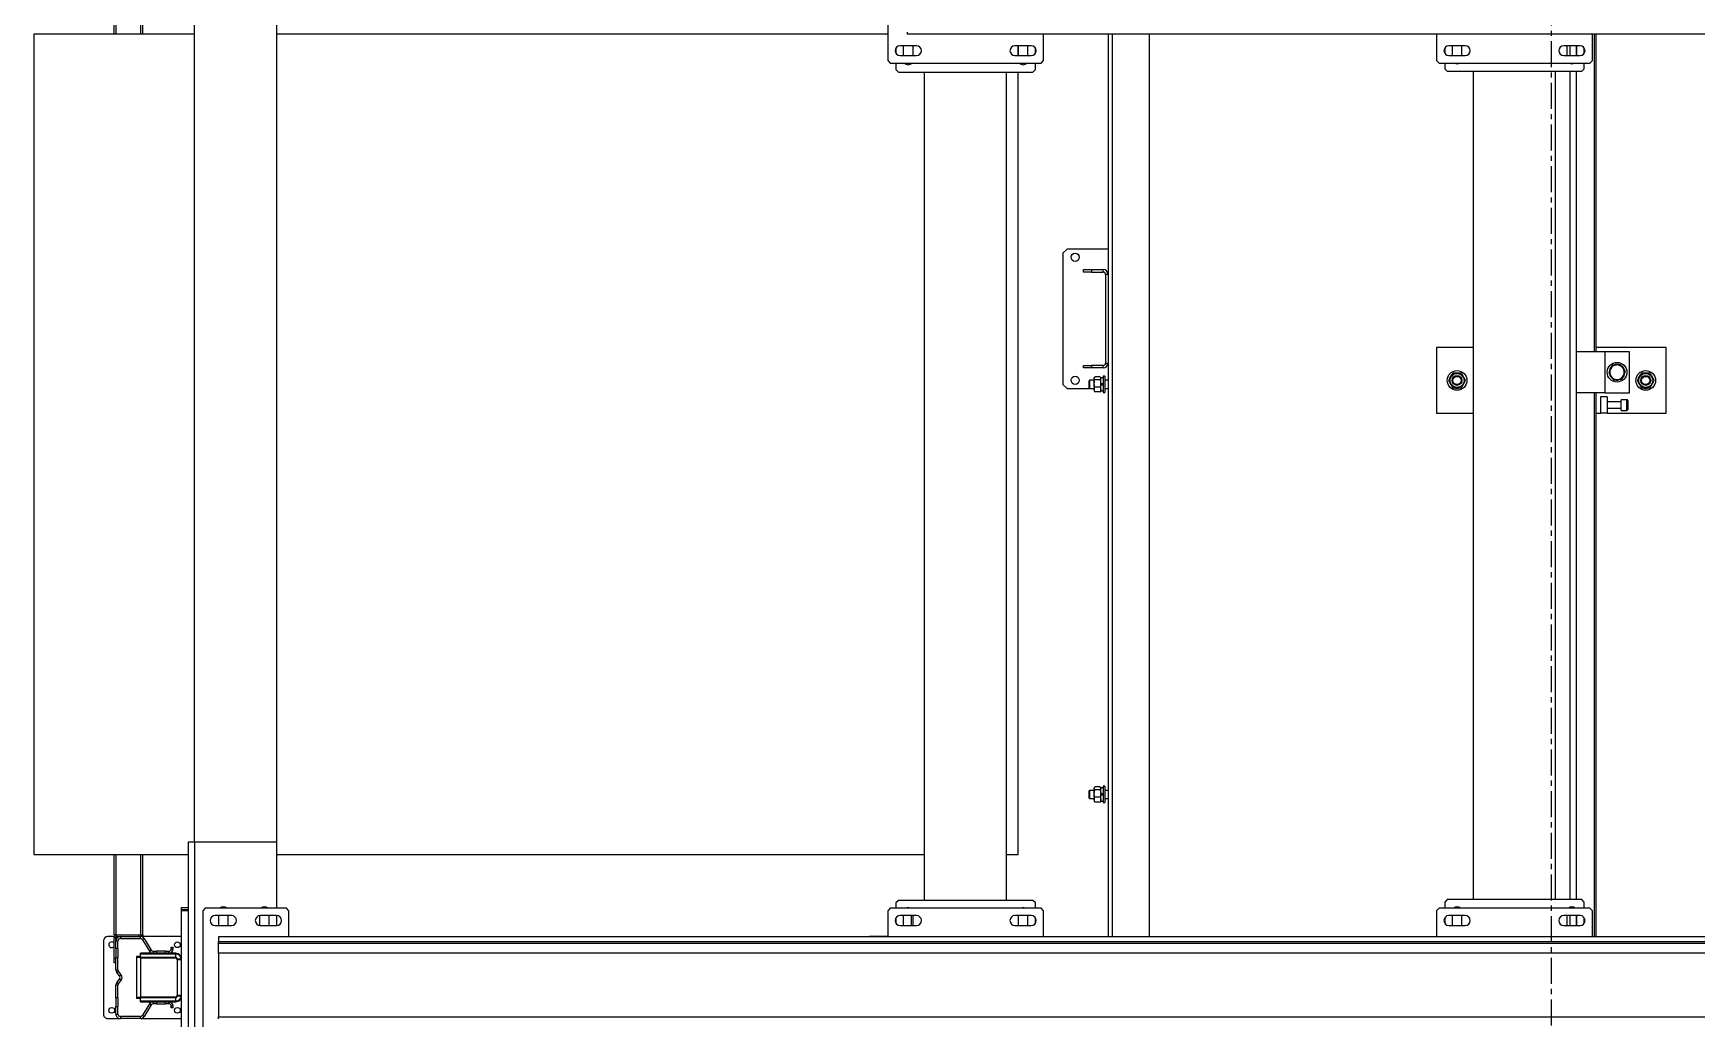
# Model space of a CAD drawing. Header units: millimetres. Extents: x 6622 to 532820, y 3370 to 359312.
# Drawn here: x 461299 to 463327, y 270040 to 271241 of the extents above; entities that cross this region are included whole.
import ezdxf

# ---------------------------------------------------------------- set-up
doc = ezdxf.new("R2010")
doc.units = ezdxf.units.MM
doc.linetypes.add('CENTER', pattern=[50.8, 31.75, -6.35, 6.35, -6.35])

# ---------------------------------------------------------------- blocks, each defined once
blk = doc.blocks.new('A$C6F3A12F4')
at = {"color": 2, "linetype": 'Continuous', "lineweight": 25}
for p, q in [((44485.7, 3475), (44485.7, 225)), ((44491.1, 225), (44491.1, 3475)), ((44493.7, 3475), (44493.7, 225)), ((44505.7, 3475), (44505.7, 225)), ((44583.1, 225), (44583.1, 3475)), ((43385.2, 2635), (43385.2, 1065)), ((43767.2, 1990), (43767.2, 1904)), ((43847.2, 1990), (43767.2, 1990)), ((43847.2, 1918), (43847.2, 1990)), ((43816.8, 1965), (43816.2, 1965)), ((43816.6, 1963.2), (43816.2, 1963.2)), ((43816.3, 1962.2), (43816.6, 1963.2)), ((43822.2, 1945), (43772.2, 1945)), ((43772.2, 1945), (43772.2, 1915)), ((43792.2, 1937.3), (43788, 1934.4)), ((43796.4, 1940.2), (43792.2, 1937.3)), ((43801, 1938), (43796.4, 1940.2)), ((43805.6, 1935.8), (43801, 1938)), ((43806.7, 1930), (43806.1, 1930)), ((43806.6, 1928.2), (43806.2, 1928.2)), ((43806.4, 1927.4), (43806.6, 1928.2)), ((43822.2, 1915), (43822.2, 1945)), ((43830.7, 1942), (43830.7, 1935)), ((43843.7, 1942), (43830.7, 1942)), ((43843.7, 1935), (43830.7, 1935)), ((43831.7, 1943), (43842.7, 1943)), ((43833.2, 1935), (43833.2, 1918)), ((43841.2, 1918), (43841.2, 1935)), ((43843.7, 1935), (43843.7, 1942)), ((43772.2, 1915), (43772.2, 1880.2)), ((43772.2, 1915), (43822.2, 1915)), ((43788.8, 1924.2), (43793.4, 1922)), ((43793.4, 1922), (43798, 1919.8)), ((43798, 1919.8), (43802.2, 1922.7)), ((43802.2, 1922.7), (43806.4, 1925.6)), ((43822.2, 1915), (43822.2, 1880.2)), ((43827.2, 1918), (43827.2, 1910)), ((43827.2, 1918), (43847.2, 1918)), ((43827.2, 1910), (43847.2, 1910)), ((43847.2, 1918), (43847.2, 1910)), ((43847.2, 1904), (43847.2, 1910)), ((43385.2, 1904), (43772.2, 1904)), ((43772.2, 1902.7), (43385.2, 1902.7)), ((43417.2, 1900), (43385.2, 1900)), ((43408.5, 1890), (43401.9, 1890)), ((43420.2, 1897), (43417.2, 1900)), ((43420.2, 1713), (43420.2, 1897)), ((43427.2, 1890), (43420.2, 1890)), ((43430.2, 1887), (43427.2, 1890)), ((43430.2, 1723), (43430.2, 1887)), ((43822.2, 1904), (44485.7, 1904)), ((44485.7, 1902.7), (43822.2, 1902.7)), ((44443.2, 1890), (44440.2, 1887)), ((44440.2, 1887), (44440.2, 1723)), ((44450.7, 1890), (44443.2, 1890)), ((44453.7, 1900), (44450.7, 1897)), ((44450.7, 1897), (44450.7, 1713)), ((44485.7, 1900), (44453.7, 1900)), ((44469, 1890), (44462.4, 1890)), ((43399.2, 1885), (43399.2, 1865)), ((43411.2, 1881), (43399.2, 1881)), ((43399.2, 1880.2), (43411.2, 1880.2)), ((43411.2, 1872.8), (43399.2, 1872.8)), ((43399.2, 1869), (43411.2, 1869)), ((43411.2, 1865), (43411.2, 1885)), ((43420.8, 1872.8), (43420.2, 1872.8)), ((43430.2, 1880.2), (44440.2, 1880.2)), ((44440.2, 1872.8), (43430.2, 1872.8)), ((44450.7, 1872.8), (44449.6, 1872.8)), ((44459.7, 1885), (44459.7, 1865)), ((44471.7, 1881), (44459.7, 1881)), ((44459.7, 1880.2), (44471.7, 1880.2)), ((44471.7, 1872.8), (44459.7, 1872.8)), ((44459.7, 1869), (44471.7, 1869)), ((44471.7, 1865), (44471.7, 1885)), ((44440.2, 1855), (43430.2, 1855)), ((43399.2, 1745), (43399.2, 1725)), ((43411.2, 1725), (43411.2, 1745)), ((44440.2, 1755), (43430.2, 1755)), ((43767.2, 1755), (43767.2, 1710)), ((43847.2, 1710), (43847.2, 1755)), ((44459.7, 1745), (44459.7, 1725)), ((44471.7, 1725), (44471.7, 1745)), ((43411.2, 1741), (43399.2, 1741)), ((43399.2, 1729), (43411.2, 1729)), ((43816.8, 1735), (43816.2, 1735)), ((43816.6, 1733.2), (43816.2, 1733.2)), ((43816.3, 1732.2), (43816.6, 1733.2)), ((44471.7, 1741), (44459.7, 1741)), ((44459.7, 1729), (44471.7, 1729)), ((43385.2, 1710), (43417.2, 1710)), ((43401.9, 1720), (43408.5, 1720)), ((43417.2, 1710), (43420.2, 1713)), ((43420.2, 1720), (43427.2, 1720)), ((43427.2, 1720), (43430.2, 1723)), ((43767.2, 1710), (43847.2, 1710)), ((44440.2, 1723), (44443.2, 1720)), ((44443.2, 1720), (44450.7, 1720)), ((44450.7, 1713), (44453.7, 1710)), ((44453.7, 1710), (44485.7, 1710)), ((44462.4, 1720), (44469, 1720)), ((43385.2, 1359.5), (44485.7, 1359.5)), ((43385.2, 1314.5), (44485.7, 1314.5)), ((43385.2, 1309.5), (43678, 1309.5)), ((43647, 1309.5), (43647, 1259.5)), ((43675, 1303.5), (43672, 1303.5)), ((43672, 1289.5), (43672, 1303.5)), ((43675, 1289.5), (43675, 1303.5)), ((43678, 1309.5), (43678, 1306.5)), ((43678, 1309.5), (43786, 1309.5)), ((43678, 1306.5), (43786, 1306.5)), ((43786, 1309.5), (44485.7, 1309.5)), ((43786, 1306.5), (43786, 1309.5)), ((43792, 1303.5), (43789, 1303.5)), ((43789, 1303.5), (43789, 1289.5)), ((43792, 1303.5), (43792, 1289.5)), ((43802, 1305.5), (43802, 1303.5)), ((43802, 1305.5), (43822, 1305.5)), ((43802, 1303.5), (43822, 1303.5)), ((43802.8, 1300), (43802.8, 1293.4)), ((43804.4, 1300.9), (43803.3, 1300.3)), ((43803.9, 1303.5), (43803.9, 1300.9)), ((43812, 1300.9), (43803.9, 1300.9)), ((43806.4, 1300), (43806.4, 1293.4)), ((43807, 1309.5), (43807, 1305.5)), ((43812, 1300.9), (43813.5, 1300.9)), ((43820, 1300.9), (43813.5, 1300.9)), ((43815.5, 1300), (43815.5, 1293.4)), ((43817, 1305.5), (43817, 1309.5)), ((43820.7, 1300.3), (43819.6, 1300.9)), ((43820, 1300.9), (43820, 1303.5)), ((43821.2, 1300), (43821.2, 1293.4)), ((43822, 1303.5), (43822, 1305.5)), ((44302, 1305.5), (44302, 1303.5)), ((44302, 1305.5), (44322, 1305.5)), ((44302, 1303.5), (44322, 1303.5)), ((44302.8, 1300), (44302.8, 1293.4)), ((44304.4, 1300.9), (44303.3, 1300.3)), ((44303.9, 1303.5), (44303.9, 1300.9)), ((44312, 1300.9), (44303.9, 1300.9)), ((44306.4, 1300), (44306.4, 1293.4)), ((44307, 1309.5), (44307, 1305.5)), ((44312, 1300.9), (44313.5, 1300.9)), ((44320, 1300.9), (44313.5, 1300.9)), ((44315.5, 1300), (44315.5, 1293.4)), ((44317, 1305.5), (44317, 1309.5)), ((44320.7, 1300.3), (44319.6, 1300.9)), ((44320, 1300.9), (44320, 1303.5)), ((44321.2, 1300), (44321.2, 1293.4)), ((44322, 1303.5), (44322, 1305.5)), ((43672, 1289.5), (43675, 1289.5)), ((43672, 1279.5), (43672, 1289.5)), ((43675, 1279.5), (43672, 1279.5)), ((43675, 1289.5), (43675, 1279.5)), ((43789, 1289.5), (43792, 1289.5)), ((43789, 1279.5), (43789, 1289.5)), ((43792, 1279.5), (43789, 1279.5)), ((43792, 1289.5), (43792, 1279.5)), ((43803.3, 1293.1), (43804.4, 1292.5)), ((43814.9, 1292.5), (43804.4, 1292.5)), ((43807, 1292.5), (43807, 1287)), ((43807, 1287), (43807.5, 1286.5)), ((43807, 1287), (43817, 1287)), ((43816.5, 1286.5), (43807.5, 1286.5)), ((43814.9, 1292.5), (43819.6, 1292.5)), ((43816.5, 1286.5), (43817, 1287)), ((43817, 1287), (43817, 1292.5)), ((43817, 1259.5), (43817, 1287)), ((43819.6, 1292.5), (43820.7, 1293.1)), ((44303.3, 1293.1), (44304.4, 1292.5)), ((44314.9, 1292.5), (44304.4, 1292.5)), ((44307, 1292.5), (44307, 1287)), ((44307, 1287), (44307.5, 1286.5)), ((44307, 1287), (44317, 1287)), ((44316.5, 1286.5), (44307.5, 1286.5)), ((44314.9, 1292.5), (44319.6, 1292.5)), ((44316.5, 1286.5), (44317, 1287)), ((44317, 1287), (44317, 1292.5)), ((44319.6, 1292.5), (44320.7, 1293.1)), ((43647, 1259.5), (43652, 1254.5)), ((43812, 1254.5), (43817, 1259.5)), ((43652, 1254.5), (43812, 1254.5)), ((43417.2, 1231), (43385.2, 1231)), ((43408.7, 1220.9), (43401.7, 1220.9)), ((43420.2, 1228), (43417.2, 1231)), ((43420.2, 1044), (43420.2, 1228)), ((43428.2, 1220.9), (43420.2, 1220.9)), ((43431.2, 1217.9), (43428.2, 1220.9)), ((43431.2, 1053.9), (43431.2, 1217.9)), ((44444.2, 1220.9), (44441.2, 1217.9)), ((44441.2, 1217.9), (44441.2, 1053.9)), ((44450.7, 1220.9), (44444.2, 1220.9)), ((44453.7, 1231), (44450.7, 1228)), ((44450.7, 1228), (44450.7, 1044)), ((44485.7, 1231), (44453.7, 1231)), ((44469.2, 1220.9), (44462.3, 1220.9)), ((43399.2, 1216), (43399.2, 1196)), ((43411.2, 1211.9), (43399.2, 1211.9)), ((43411.2, 1200), (43399.2, 1200)), ((43399.2, 1199.9), (43411.2, 1199.9)), ((43411.2, 1196), (43411.2, 1216)), ((44385.2, 1200), (43431.2, 1200)), ((44385.2, 1185.9), (44385.2, 1200)), ((44459.7, 1216), (44459.7, 1196)), ((44471.7, 1211.9), (44459.7, 1211.9)), ((44459.7, 1199.9), (44471.7, 1199.9)), ((44471.7, 1196), (44471.7, 1216)), ((44441.2, 1185.9), (43431.2, 1185.9)), ((43399.2, 1076), (43399.2, 1056)), ((43411.2, 1056), (43411.2, 1076)), ((44441.2, 1085.9), (43431.2, 1085.9)), ((44385.2, 296.1), (44385.2, 1085.9)), ((44459.7, 1076), (44459.7, 1056)), ((44471.7, 1056), (44471.7, 1076)), ((43385.2, 1065), (43382.6, 1065)), ((43411.2, 1071.9), (43399.2, 1071.9)), ((43399.2, 1059.9), (43411.2, 1059.9)), ((44471.7, 1071.9), (44459.7, 1071.9)), ((44471.7, 1069.9), (44459.7, 1069.9)), ((44459.7, 1059.9), (44471.7, 1059.9)), ((43253.2, 1041), (43417.2, 1041)), ((43385.2, 1041), (43385.2, 296.1)), ((43402, 1050.9), (43408.4, 1050.9)), ((43417.2, 1041), (43420.2, 1044)), ((43420.2, 1050.9), (43428.2, 1050.9)), ((43428.2, 1050.9), (43431.2, 1053.9)), ((44441.2, 1053.9), (44444.2, 1050.9)), ((44444.2, 1050.9), (44450.7, 1050.9)), ((44450.7, 1044), (44453.7, 1041)), ((44453.7, 1041), (44485.7, 1041)), ((44462.5, 1050.9), (44468.9, 1050.9)), ((44485.2, 1041), (44485.2, 1020)), ((44453.7, 311), (44450.7, 308)), ((44450.7, 308), (44450.7, 209)), ((44485.7, 311), (44453.7, 311)), ((44370.2, 296.1), (42300.2, 296.1)), ((44370.2, 296.1), (44370.2, 196.1)), ((44450.7, 296.1), (44370.2, 296.1)), ((44471.7, 296.1), (44459.7, 296.1)), ((44459.7, 296), (44459.7, 276)), ((44471.7, 287.1), (44459.7, 287.1)), ((44471.7, 276), (44471.7, 296)), ((44459.8, 275.1), (44471.6, 275.1)), ((44459.7, 241), (44459.7, 221)), ((44471.7, 237.1), (44459.7, 237.1)), ((44459.7, 225.1), (44471.7, 225.1)), ((44471.7, 221), (44471.7, 241)), ((44485.7, 225), (44491.1, 225)), ((44493.7, 225), (44491.1, 225)), ((44505.7, 225), (44493.7, 225)), ((44505.7, 225), (44583.1, 225)), ((44585.7, 225), (44583.1, 225)), ((44450.7, 209), (44453.7, 206)), ((44453.7, 206), (44617.7, 206)), ((44370.2, 196.1), (42300.2, 196.1)), ((43385.2, 196.1), (43385.2, 0)), ((44370.2, 196.1), (44630.2, 196.1)), ((44370.2, 196.1), (44370.2, 188.1)), ((44370.2, 188.1), (44630.2, 188.1)), ((44385.2, 0), (44385.2, 188.1)), ((44449.7, 180.1), (44449.7, 188.1)), ((44452.7, 188.1), (44452.7, 180.1)), ((44453.7, 188.1), (44453.7, 180.1)), ((44452.7, 180.1), (44449.7, 180.1)), ((44616.7, 180.1), (44452.7, 180.1)), ((44617.7, 180.1), (44453.7, 180.1)), ((44485.2, 180), (44485.2, 133)), ((44500.2, 170), (44498.2, 170)), ((44498.2, 167.5), (44498.2, 170)), ((44500.2, 167.5), (44498.2, 167.5)), ((44500.2, 167.5), (44500.2, 170)), ((44505.7, 164.5), (44503.2, 164.5)), ((44503.2, 160.5), (44503.2, 164.5)), ((44510.7, 173.1), (44505.7, 173.1)), ((44505.7, 173.1), (44505.7, 130.1)), ((44511.7, 173.1), (44506.7, 173.1)), ((44506.7, 173.1), (44506.7, 130.1)), ((44510.7, 173.1), (44510.7, 130.1)), ((44511.7, 173.1), (44511.7, 130.1)), ((44512.7, 180.1), (44512.7, 175.1)), ((44556.7, 175.1), (44512.7, 175.1)), ((44513.7, 180.1), (44513.7, 175.1)), ((44557.7, 175.1), (44513.7, 175.1)), ((44556.7, 175.1), (44556.7, 180.1)), ((44557.7, 175.1), (44557.7, 180.1)), ((44563.7, 173.1), (44558.7, 173.1)), ((44558.7, 130.1), (44558.7, 173.1)), ((44564.7, 173.1), (44559.7, 173.1)), ((44559.7, 130.1), (44559.7, 173.1)), ((44563.7, 130.1), (44563.7, 173.1)), ((44564.7, 130.1), (44564.7, 173.1)), ((44567.2, 164.5), (44564.7, 164.5)), ((44567.2, 164.5), (44567.2, 160.5)), ((44570.2, 170), (44570.2, 167.5)), ((44572.2, 170), (44570.2, 170)), ((44572.2, 167.5), (44570.2, 167.5)), ((44572.2, 170), (44572.2, 167.5)), ((44585.2, 129.9), (44585.2, 180)), ((44487.8, 134.6), (44501.8, 143.1)), ((44503.1, 141), (44501.8, 143.1)), ((44505.7, 160.5), (44503.2, 160.5)), ((44503.2, 160.5), (44503.2, 149.7)), ((44503.2, 149.7), (44505.7, 149.7)), ((44503.2, 145.7), (44503.2, 149.7)), ((44503.2, 145.7), (44505.7, 145.7)), ((44567.2, 160.5), (44564.7, 160.5)), ((44564.7, 149.7), (44567.2, 149.7)), ((44564.7, 145.7), (44567.2, 145.7)), ((44567.2, 149.7), (44567.2, 160.5)), ((44567.2, 149.7), (44567.2, 145.7)), ((44568.6, 143.1), (44567.3, 141)), ((44568.6, 143.1), (44582.6, 134.6)), ((43385.2, 133), (43285.2, 133)), ((43385.2, 130.5), (43285.2, 130.5)), ((44483.2, 133), (44385.2, 133)), ((44483.2, 130.5), (44385.2, 130.5)), ((44483.2, 133), (44485.2, 133)), ((44483.2, 128), (44483.2, 133)), ((44483.2, 101), (44483.2, 128)), ((44485.2, 128), (44483.2, 128)), ((44485.2, 133), (44485.2, 129.9)), ((44487.7, 129.9), (44485.2, 129.9)), ((44485.2, 105.5), (44485.2, 129.9)), ((44487.7, 105.5), (44487.7, 129.9)), ((44487.8, 134.6), (44489.1, 132.5)), ((44489.1, 132.5), (44503.1, 141)), ((44510.7, 130.1), (44505.7, 130.1)), ((44511.7, 130.1), (44506.7, 130.1)), ((44509.7, 130.1), (44509.7, 125.1)), ((44509.7, 130.1), (44559.7, 130.1)), ((44509.7, 125.1), (44559.7, 125.1)), ((44510.7, 130.1), (44510.7, 125.1)), ((44510.7, 130.1), (44560.7, 130.1)), ((44510.7, 125.1), (44560.7, 125.1)), ((44563.7, 130.1), (44558.7, 130.1)), ((44564.7, 130.1), (44559.7, 130.1)), ((44559.7, 130.1), (44559.7, 125.1)), ((44560.7, 130.1), (44560.7, 125.1)), ((44567.3, 141), (44581.3, 132.5)), ((44581.3, 132.5), (44582.6, 134.6)), ((44585.2, 129.9), (44582.7, 129.9)), ((44582.7, 129.9), (44582.7, 105.5)), ((44585.2, 129.9), (44585.2, 105.5)), ((44485.2, 101), (44485.2, 105.5)), ((44485.2, 105.5), (44487.7, 105.5)), ((44490.7, 102.5), (44490.7, 100)), ((44499.8, 102.5), (44490.7, 102.5)), ((44499.8, 102.5), (44499.8, 100)), ((44499.8, 102.5), (44510.6, 102.5)), ((44510.6, 100), (44510.6, 102.5)), ((44525.8, 102.5), (44510.6, 102.5)), ((44525.8, 100), (44525.8, 102.5)), ((44531.8, 106.5), (44527.6, 103.2)), ((44527.6, 103.2), (44529.2, 101.2)), ((44533.3, 104.5), (44529.2, 101.2)), ((44533.3, 104.5), (44531.8, 106.5)), ((44538.6, 106.5), (44537.1, 104.5)), ((44541.2, 101.2), (44537.1, 104.5)), ((44542.8, 103.2), (44538.6, 106.5)), ((44541.2, 101.2), (44542.8, 103.2)), ((44544.6, 102.5), (44544.6, 100)), ((44559.8, 102.5), (44544.6, 102.5)), ((44559.8, 102.5), (44570.6, 102.5)), ((44559.8, 102.5), (44559.8, 100)), ((44579.7, 102.5), (44570.6, 102.5)), ((44570.6, 100), (44570.6, 102.5)), ((44579.7, 100), (44579.7, 102.5)), ((44582.7, 105.5), (44585.2, 105.5)), ((44585.2, 90), (44585.2, 105.5)), ((43385.2, 100.5), (43285.2, 100.5)), ((43385.2, 98), (43285.2, 98)), ((44483.2, 100.5), (44385.2, 100.5)), ((44483.2, 98), (44385.2, 98)), ((44483.2, 101), (44485.2, 101)), ((44483.2, 101), (44483.2, 100.5)), ((44483.2, 100.5), (44483.2, 98)), ((44485.2, 98.2), (44485.2, 90)), ((44486.2, 100), (44486.2, 98)), ((44490.7, 100), (44486.2, 100)), ((44512.2, 98), (44486.2, 98)), ((44490.2, 85), (44580.2, 85)), ((44499.8, 100), (44490.7, 100)), ((44499.8, 100), (44510.6, 100)), ((44525.8, 100), (44510.6, 100)), ((44512.2, 98), (44512.2, 100)), ((44517.2, 98), (44512.2, 98)), ((44517.2, 100), (44517.2, 98)), ((44559.8, 100), (44544.6, 100)), ((44559.8, 100), (44570.6, 100)), ((44579.7, 100), (44570.6, 100)), ((43385.2, 0), (44385.2, 0))]:
    blk.add_line(p, q, dxfattribs=at)
at = {"color": 2, "linetype": 'Continuous', "lineweight": 25, "flags": 128}
for points in [[(43816.8, 1965), (43816.6, 1966.9), (43816.3, 1967.9)], [(43816.8, 1735), (43816.6, 1736.9), (43816.3, 1737.9)], [(43812, 1300.9), (43811.5, 1301.8), (43811, 1302.6), (43810.5, 1303.5)], [(43812, 1303.5), (43812.5, 1302.6), (43813, 1301.8), (43813.5, 1300.9)], [(44312, 1300.9), (44311.5, 1301.8), (44311, 1302.6), (44310.5, 1303.5)], [(44312, 1303.5), (44312.5, 1302.6), (44313, 1301.8), (44313.5, 1300.9)]]:
    blk.add_lwpolyline(points, dxfattribs=at)
at = {"color": 2, "linetype": 'Continuous', "lineweight": 25}
for centre, radius in [((43807.2, 1965), 12), ((43807.2, 1965), 8.62), ((43807.2, 1965), 6), ((43807.2, 1965), 5), ((43797.2, 1930), 12), ((43807.2, 1735), 12), ((43807.2, 1735), 8.62), ((43807.2, 1735), 6), ((43807.2, 1735), 5), ((43657, 1269.5), 5), ((43807, 1269.5), 5), ((44495.2, 175), 3.5), ((44575.2, 175), 3.5), ((44575.2, 95), 3.5)]:
    blk.add_circle(centre, radius, dxfattribs=at)
for centre, radius, start, end in [((43807.2, 1965), 9.55, 221.2996, 256.7088), ((43807.2, 1965), 9.55, 349.1982, 0), ((43797.2, 1930), 9.55, 165.3637, 203.9741), ((43797.2, 1930), 8.87, 124.3653, 184.3653), ((43797.2, 1930), 8.87, 184.3653, 244.3653), ((43797.2, 1930), 9.55, 104.5207, 143.3519), ((43797.2, 1930), 8.86, 64.3653, 124.3653), ((43797.2, 1930), 9.55, 42.9611, 84.8708), ((43797.2, 1930), 8.87, 4.3653, 64.3653), ((43797.2, 1930), 8.87, 304.3653, 4.3653), ((43797.2, 1930), 9.55, 0, 24.9691), ((43797.2, 1930), 9.55, 349.1982, 0), ((43831.7, 1942), 1, 90, 180), ((43842.7, 1942), 1, 0, 90), ((43797.2, 1930), 9.55, 224.4516, 265.4367), ((43797.2, 1930), 8.87, 244.3653, 304.3653), ((43797.2, 1930), 9.55, 283.449, 324.061), ((43405.2, 1885), 6, 0, 180), ((44465.7, 1885), 6, 0, 180), ((43415.2, 1875), 6, 326.4427, 33.5573), ((44455.2, 1875), 6, 138.5904, 221.4096), ((43405.2, 1865), 6, 180, 0), ((44465.7, 1865), 6, 180, 0), ((43405.2, 1745), 6, 0, 180), ((44465.7, 1745), 6, 0, 180), ((43405.2, 1725), 6, 180, 0), ((43415.2, 1735), 6, 326.4427, 33.5573), ((43807.2, 1735), 9.55, 221.2996, 256.7088), ((43807.2, 1735), 9.55, 349.1982, 0), ((44455.2, 1735), 6, 138.5904, 221.4096), ((44465.7, 1725), 6, 180, 0), ((43678, 1303.5), 6, 90, 180), ((43678, 1303.5), 3, 90, 180), ((43786, 1303.5), 6, 0, 90), ((43786, 1303.5), 3, 0, 90), ((43405.2, 1216), 6, 0, 180), ((44465.7, 1216), 6, 0, 180), ((43416.2, 1205.9), 6, 311.8103, 48.1897), ((44456.2, 1205.9), 6, 156.4435, 203.5565), ((43405.2, 1196), 6, 180, 0), ((44465.7, 1196), 6, 180, 0), ((43405.2, 1076), 6, 0, 180), ((44465.7, 1076), 6, 0, 180), ((43405.2, 1056), 6, 180, 0), ((43416.2, 1065.9), 6, 311.8103, 48.1897), ((44456.2, 1065.9), 6, 156.4435, 203.5565), ((44465.7, 1056), 6, 180, 0), ((44490.2, 1020), 5, 180, 205.8419), ((44455.2, 281.1), 6, 138.5904, 221.4096), ((44465.7, 296), 6, 0, 180), ((44465.7, 276), 6, 180, 0), ((44465.7, 241), 6, 0, 180), ((44455.2, 231.1), 6, 138.5904, 221.4096), ((44465.7, 221), 6, 180, 0), ((44500.2, 164.5), 5.5, 0, 90), ((44500.2, 164.5), 3, 0, 90), ((44512.7, 173.1), 7, 90, 180), ((44513.7, 173.1), 7, 90, 180), ((44512.7, 173.1), 2, 90, 180), ((44513.7, 173.1), 2, 90, 180), ((44556.7, 173.1), 7, 0, 90), ((44556.7, 173.1), 2, 0, 90), ((44557.7, 173.1), 7, 0, 90), ((44557.7, 173.1), 2, 0, 90), ((44570.2, 164.5), 5.5, 90, 180), ((44570.2, 164.5), 3, 90, 180), ((44500.2, 145.7), 3, 301.4296, 0), ((44500.2, 145.7), 5.5, 301.4296, 0), ((44570.2, 145.7), 5.5, 180, 238.5704), ((44570.2, 145.7), 3, 180, 238.5704), ((44490.7, 129.9), 5.5, 121.4296, 180), ((44490.7, 129.9), 3, 121.4296, 180), ((44579.7, 129.9), 3, 0, 58.5704), ((44579.7, 129.9), 5.5, 0, 58.5704), ((44490.7, 105.5), 5.5, 180, 270), ((44490.7, 105.5), 3, 180, 270), ((44525.8, 105.5), 3, 270, 308.6598), ((44535.2, 102.2), 5.5, 51.3402, 128.6598), ((44535.2, 102.2), 3, 51.3402, 128.6598), ((44544.6, 105.5), 3, 231.3402, 270), ((44579.7, 105.5), 5.5, 270, 0), ((44579.7, 105.5), 3, 270, 0), ((44486.2, 101), 3, 180, 270), ((44486.2, 101), 1, 180, 270), ((44490.2, 90), 5, 180, 270), ((44495.2, 95), 3.5, 121.0027, 0), ((44495.2, 95), 3.5, 0, 58.9973), ((44525.8, 105.5), 5.5, 270, 308.6598), ((44544.6, 105.5), 5.5, 231.3402, 270), ((44580.2, 90), 5, 270, 0)]:
    blk.add_arc(centre, radius, start, end, dxfattribs=at)
for points, knots in [([(43807.2, 1975.4), (43806.4, 1974.9), (43804.8, 1974), (43802.5, 1972.7), (43800.3, 1971.4), (43798.9, 1970.6), (43798.2, 1970.2)], [0, 0, 0, 0, 0.264347, 0.534834, 0.765328, 1, 1, 1, 1]), ([(43798.2, 1970.2), (43798.2, 1969.8), (43798.2, 1968.5), (43798.2, 1966.2), (43798.2, 1963.2), (43798.2, 1961.1), (43798.2, 1959.8)], [0, 0, 0, 0, 0.131003, 0.38054, 0.636178, 1, 1, 1, 1]), ([(43816.2, 1970.2), (43815.4, 1970.6), (43813.8, 1971.6), (43811.5, 1972.9), (43809.3, 1974.2), (43807.9, 1975), (43807.2, 1975.4)], [0, 0, 0, 0, 0.264572, 0.534976, 0.7654, 1, 1, 1, 1]), ([(43816.2, 1959.8), (43816.2, 1961.1), (43816.2, 1963.2), (43816.2, 1966.2), (43816.2, 1968.4), (43816.2, 1969.8), (43816.2, 1970.2)], [0, 0, 0, 0, 0.363821, 0.613049, 0.868997, 1, 1, 1, 1]), ([(43798.2, 1959.8), (43799, 1959.4), (43800.6, 1958.4), (43802.9, 1957.1), (43805.1, 1955.8), (43806.5, 1955), (43807.2, 1954.6)], [0, 0, 0, 0, 0.2646547, 0.5351428, 0.7653269, 1, 1, 1, 1]), ([(43807.2, 1954.6), (43808, 1955.1), (43809.6, 1956), (43811.9, 1957.3), (43814.1, 1958.6), (43815.5, 1959.4), (43816.2, 1959.8)], [0, 0, 0, 0, 0.264572, 0.534976, 0.7654, 1, 1, 1, 1]), ([(43788, 1934.4), (43788, 1934), (43788.1, 1932.3), (43788.3, 1930.6), (43788.4, 1929.3)], [0, 0, 0, 0, 0.253032, 1, 1, 1, 1]), ([(43788.4, 1929.3), (43788.5, 1927.7), (43788.6, 1925.9), (43788.7, 1924.3), (43788.8, 1924.2)], [0, 0, 0, 0, 0.97299, 1, 1, 1, 1]), ([(43806, 1930.7), (43805.9, 1932), (43805.8, 1933.7), (43805.7, 1935.4), (43805.6, 1935.8)], [0, 0, 0, 0, 0.746911, 1, 1, 1, 1]), ([(43806.4, 1925.6), (43806.4, 1925.6), (43806.3, 1927.3), (43806.2, 1929), (43806, 1930.7)], [0, 0, 0, 0, 0.026961, 1, 1, 1, 1]), ([(43807.2, 1745.4), (43806.4, 1744.9), (43804.8, 1744), (43802.5, 1742.7), (43800.3, 1741.4), (43798.9, 1740.6), (43798.2, 1740.2)], [0, 0, 0, 0, 0.264347, 0.534834, 0.765328, 1, 1, 1, 1]), ([(43816.2, 1740.2), (43815.4, 1740.6), (43813.8, 1741.6), (43811.5, 1742.9), (43809.3, 1744.2), (43807.9, 1745), (43807.2, 1745.4)], [0, 0, 0, 0, 0.264572, 0.534976, 0.7654, 1, 1, 1, 1]), ([(43798.2, 1740.2), (43798.2, 1739.8), (43798.2, 1738.5), (43798.2, 1736.2), (43798.2, 1733.2), (43798.2, 1731.1), (43798.2, 1729.8)], [0, 0, 0, 0, 0.1310035, 0.3805405, 0.636178, 1, 1, 1, 1]), ([(43798.2, 1729.8), (43799, 1729.4), (43800.6, 1728.4), (43802.9, 1727.1), (43805.1, 1725.8), (43806.5, 1725), (43807.2, 1724.6)], [0, 0, 0, 0, 0.2646547, 0.5351432, 0.7653269, 1, 1, 1, 1]), ([(43807.2, 1724.6), (43808, 1725.1), (43809.6, 1726), (43811.9, 1727.3), (43814.1, 1728.6), (43815.5, 1729.4), (43816.2, 1729.8)], [0, 0, 0, 0, 0.264572, 0.534976, 0.7654, 1, 1, 1, 1]), ([(43816.2, 1729.8), (43816.2, 1731.1), (43816.2, 1733.2), (43816.2, 1736.2), (43816.2, 1738.4), (43816.2, 1739.8), (43816.2, 1740.2)], [0, 0, 0, 0, 0.363821, 0.613048, 0.868997, 1, 1, 1, 1]), ([(43802.8, 1300), (43803.3, 1300.2), (43804, 1300.7), (43805, 1300.7), (43805.8, 1300.4), (43806.2, 1300.1), (43806.4, 1300)], [0, 0, 0, 0, 0.363637, 0.612716, 0.868745, 1, 1, 1, 1]), ([(43806.4, 1300), (43807.2, 1300.2), (43808.8, 1300.6), (43811.2, 1300.7), (43813.4, 1300.5), (43814.8, 1300.2), (43815.5, 1300)], [0, 0, 0, 0, 0.264772, 0.53481, 0.76552, 1, 1, 1, 1]), ([(43815.5, 1300), (43816, 1300.2), (43817, 1300.6), (43818.5, 1300.7), (43819.9, 1300.5), (43820.7, 1300.2), (43821.2, 1300)], [0, 0, 0, 0, 0.264708, 0.535074, 0.765396, 1, 1, 1, 1]), ([(43821.2, 1300), (43821, 1300.1), (43820.8, 1300.2), (43820.7, 1300.3), (43820.7, 1300.3)], [0, 0, 0, 0, 0.90876, 1, 1, 1, 1]), ([(44302.8, 1300), (44303.3, 1300.2), (44304, 1300.7), (44305, 1300.7), (44305.8, 1300.4), (44306.2, 1300.1), (44306.4, 1300)], [0, 0, 0, 0, 0.363637, 0.612716, 0.868745, 1, 1, 1, 1]), ([(44306.4, 1300), (44307.2, 1300.2), (44308.8, 1300.6), (44311.2, 1300.7), (44313.4, 1300.5), (44314.8, 1300.2), (44315.5, 1300)], [0, 0, 0, 0, 0.264772, 0.53481, 0.76552, 1, 1, 1, 1]), ([(44315.5, 1300), (44316, 1300.2), (44317, 1300.6), (44318.5, 1300.7), (44319.9, 1300.5), (44320.7, 1300.2), (44321.2, 1300)], [0, 0, 0, 0, 0.264708, 0.535074, 0.765396, 1, 1, 1, 1]), ([(44321.2, 1300), (44321, 1300.1), (44320.8, 1300.2), (44320.7, 1300.3), (44320.7, 1300.3)], [0, 0, 0, 0, 0.90876, 1, 1, 1, 1]), ([(43806.4, 1293.4), (43806.2, 1293.3), (43805.8, 1293), (43805, 1292.7), (43804, 1292.7), (43803.3, 1293.2), (43802.8, 1293.4)], [0, 0, 0, 0, 0.131254, 0.380876, 0.636362, 1, 1, 1, 1]), ([(43815.5, 1293.4), (43814.7, 1293.2), (43813.1, 1292.8), (43810.7, 1292.7), (43808.5, 1292.9), (43807.1, 1293.2), (43806.4, 1293.4)], [0, 0, 0, 0, 0.264376, 0.534814, 0.765523, 1, 1, 1, 1]), ([(43821.2, 1293.4), (43820.7, 1293.2), (43819.7, 1292.8), (43818.2, 1292.7), (43816.8, 1292.9), (43816, 1293.2), (43815.5, 1293.4)], [0, 0, 0, 0, 0.2644652, 0.5348322, 0.7651538, 1, 1, 1, 1]), ([(43820.7, 1293.1), (43820.7, 1293.1), (43820.8, 1293.2), (43821, 1293.3), (43821.2, 1293.4)], [0, 0, 0, 0, 0.091198, 1, 1, 1, 1]), ([(44306.4, 1293.4), (44306.2, 1293.3), (44305.8, 1293), (44305, 1292.7), (44304, 1292.7), (44303.3, 1293.2), (44302.8, 1293.4)], [0, 0, 0, 0, 0.131254, 0.380876, 0.636362, 1, 1, 1, 1]), ([(44315.5, 1293.4), (44314.7, 1293.2), (44313.1, 1292.8), (44310.7, 1292.7), (44308.5, 1292.9), (44307.1, 1293.2), (44306.4, 1293.4)], [0, 0, 0, 0, 0.264376, 0.534814, 0.765523, 1, 1, 1, 1]), ([(44321.2, 1293.4), (44320.7, 1293.2), (44319.7, 1292.8), (44318.2, 1292.7), (44316.8, 1292.9), (44316, 1293.2), (44315.5, 1293.4)], [0, 0, 0, 0, 0.2644652, 0.5348322, 0.7651538, 1, 1, 1, 1]), ([(44320.7, 1293.1), (44320.7, 1293.1), (44320.8, 1293.2), (44321, 1293.3), (44321.2, 1293.4)], [0, 0, 0, 0, 0.091198, 1, 1, 1, 1])]:
    blk.add_open_spline(points, degree=3, knots=knots, dxfattribs=at)

msp = doc.modelspace()

# ---------------------------------------------------------------- hatches: boundary and pattern name
h = msp.add_hatch()
h.set_pattern_fill('ANGLE', color=3, scale=5)
h.set_pattern_definition([(0, (0, 0), (0, 34.925), [25.4, -9.525]), (90, (0, 0), (-34.925, 2e-15), [25.4, -9.525])])
edge = h.paths.add_edge_path()
edge.add_line((457414.55, 270044.997), (457414.55, 267907.595))
edge.add_line((457535, 270044.997), (457535, 268040))
edge.add_line((472399.364, 268040), (457535, 268040))
edge.add_line((472503.909, 267907.595), (457414.55, 267907.595))
edge.add_line((472399.364, 269994.998), (472399.364, 268040))
edge.add_line((472503.909, 269994.998), (472503.909, 267907.595))
h.paths.add_polyline_path([(455537.256, 268490), (455537.256, 269590), (455087.256, 269590), (455087.256, 268490)], flags=9)

# ---------------------------------------------------------------- linework, layer by layer
at = {"color": 1, "linetype": 'CENTER'}
msp.add_line((463150, 268660), (463150, 314819.539), dxfattribs=at)

# ---------------------------------------------------------------- block references
at = {"color": 0, "rotation": 270}
msp.add_blockref('A$C6F3A12F4', (461300, 314625.198), dxfattribs=at)

doc.saveas('drawing.dxf')
